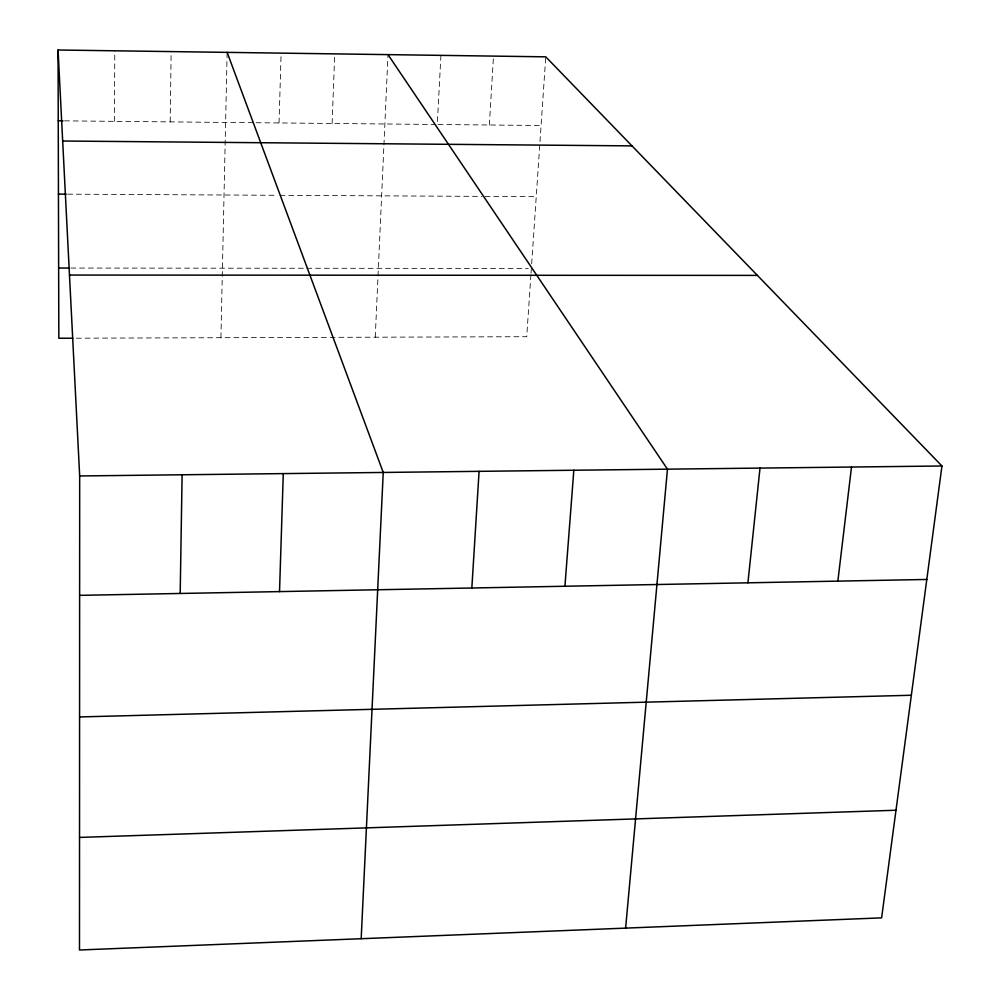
<?xml version="1.0" encoding="UTF-8"?>
<svg xmlns="http://www.w3.org/2000/svg" width="1000" height="1000" viewBox="0 0 1000 1000"><rect width="100%" height="100%" fill="white"/><g stroke="black" fill="none" stroke-linecap="round" stroke-linejoin="round"><path stroke-width="0.75" stroke-dasharray="5 3.75" d="M114.412 121.337L114.787 50.8M170.2 121.888L171.15 51.588M220.925 337.713L227.1 53.925M279.037 122.95L281.112 53.125M332.125 123.462L334.725 53.875M375.25 337.2L383.85 146.562M383.925 145.05L387.938 56.163M440.925 55.362L437.275 124.488L541.087 125.5M489.35 125L493.512 56.1M530.938 274.7L526.712 336.7L74.375 338.2M531.038 273.15L531.362 268.475M531.675 263.812L545.763 56.837M70.862 268.05L305.312 268.263M306.837 268.263L528.288 268.463M67.7 194.163L276.9 195.287M279.988 195.3L481.912 196.388M485.037 196.4L536.237 196.675M64.488 120.85L254.613 122.713M256.137 122.725L435.737 124.475"/><path stroke-width="1.5" d="M58.05 50L79.675 475.962L79.488 950L881.625 917.862L941.95 465.988L545.763 56.837L58.05 50L58.837 338.25L72.825 338.2M180.188 593.462L182.113 474.775M279.525 591.6L283.288 473.612M361.175 938.713L383.237 472.45L227.138 52.362M471.838 587.987L479.087 471.337M564.925 586.25L573.825 470.25M625.612 928.112L667.463 469.162L388 54.625M747.913 582.812L760.013 468.088M837.862 581.125L851.5 467.025M79.538 837.425L895.987 810.238M79.588 716.938L911.35 695.25M79.625 595.35L926.8 579.462M79.675 475.962L941.95 465.988M69.475 275.062L757.412 275.4M58.65 268.038L69.338 268.05M58.438 194.112L66.162 194.163M62.663 141.025L632 145.887M58.238 120.787L62.925 120.838"/></g></svg>
